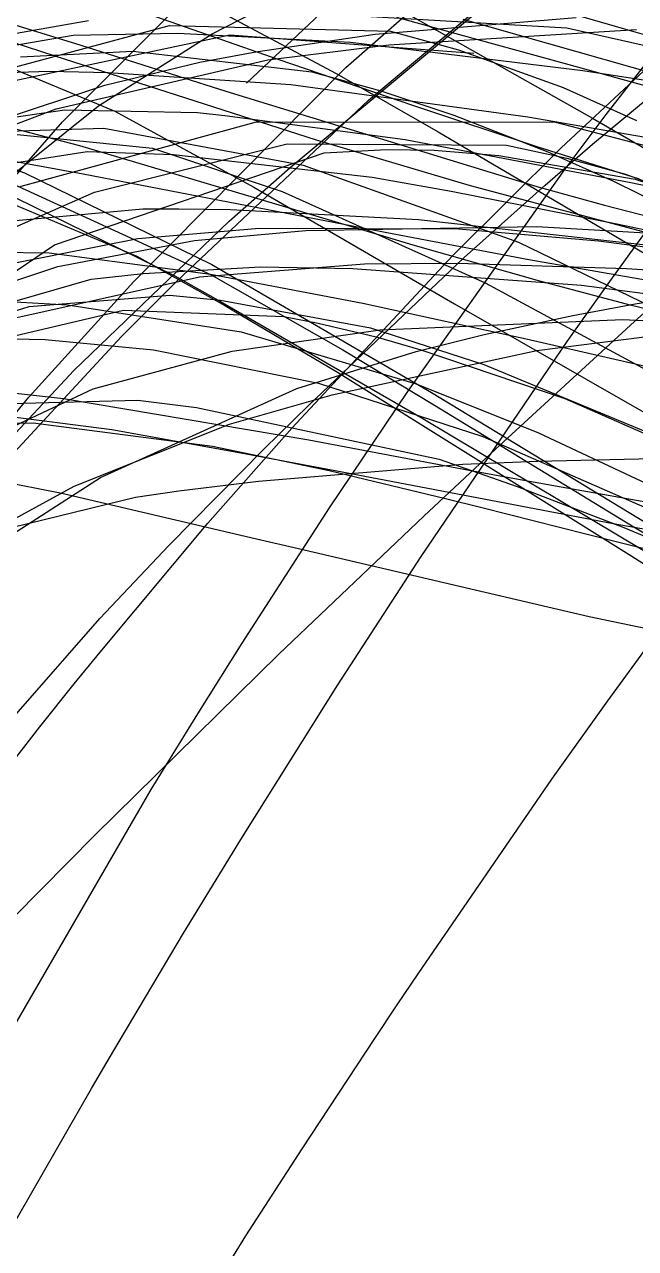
# Model space of a CAD drawing. Header units: metres. Extents: x -233 to 379, y -58 to 1087.
# Drawn here: x -34.78 to -15.9, y 375.3 to 413.1 of the extents above; entities that cross this region are included whole.
import ezdxf

# ---------------------------------------------------------------- set-up
doc = ezdxf.new("R2010")
doc.units = ezdxf.units.M

msp = doc.modelspace()

# ---------------------------------------------------------------- linework, layer by layer
for p, q in [((-24.851, 411.768, -1261.687), (-19.896, 416.12, -1256.983)), ((-27.927, 411.29, -1265.064), (-22.811, 416.095, -1260.386)), ((-24.157, 410.762, -1266.716), (-18.124, 415.806, -1262.265)), ((-33.607, 410.094, -1269.031), (-27.996, 415.706, -1264.154)), ((-28.979, 412.806, -1249.056), (-24.672, 415.044, -1244.873)), ((-23.666, 415.118, -1204.468), (-15.993, 412.887, -1194.488)), ((-24.979, 414.589, -1202.332), (-17.232, 410.203, -1191.819)), ((-29.537, 413.933, -1211.012), (-25.134, 411.578, -1204.507)), ((-17.228, 409.4, -1275.513), (-11.639, 414.068, -1271.594)), ((-37.504, 413.832, -1217.59), (-33.039, 412.454, -1210.993)), ((-28.169, 413.577, -1236.138), (-18.024, 412.995, -1222.695)), ((-26.569, 408.684, -1273.09), (-20.721, 413.553, -1269.087)), ((-37.181, 413.215, -1209.856), (-33.847, 412.129, -1204.892)), ((-36.22, 412.617, -1247.562), (-32.801, 413.216, -1242.616)), ((-30.938, 413.411, -1212.384), (-26.924, 412.021, -1206.643)), ((-23.946, 412.798, -1241.083), (-17.742, 413.311, -1236.142)), ((-23.29, 413.321, -1218.455), (-21.868, 412.937, -1216.487)), ((-21.239, 413.259, -1219.238), (-16.015, 411.78, -1212.96)), ((-18.204, 409.285, -1276.881), (-13.966, 413.233, -1274.007)), ((-38.415, 411.884, -1244.907), (-33.273, 412.771, -1238.218)), ((-38.353, 410.676, -1238.828), (-28.44, 412.777, -1226.049)), ((-38.174, 412.992, -1221.48), (-31.99, 410.42, -1208.722)), ((-35.466, 411.677, -1247.149), (-30.306, 413.064, -1235.911)), ((-33.273, 412.771, -1238.218), (-30.042, 412.834, -1234.505)), ((-32.492, 410.59, -1252.584), (-28.979, 412.806, -1249.056)), ((-30.306, 413.064, -1235.911), (-23.475, 412.894, -1221.428)), ((-30.042, 412.834, -1234.505), (-24.708, 412.546, -1228.947)), ((-28.44, 412.777, -1226.049), (-20.902, 412.211, -1217.991)), ((-27.63, 412.255, -1244.144), (-23.946, 412.798, -1241.083)), ((-23.53, 412.47, -1234.056), (-15.878, 412.945, -1227.944)), ((-23.475, 412.894, -1221.428), (-21.369, 412.317, -1217.142)), ((-21.868, 412.937, -1216.487), (-17.964, 411.865, -1211.321)), ((-18.024, 412.995, -1222.695), (-12.309, 411.692, -1215.642)), ((-15.993, 412.887, -1194.488), (-9.517, 411.06, -1187.375)), ((-33.039, 412.454, -1210.993), (-28.56, 411.039, -1205.061)), ((-27.268, 412.007, -1237.201), (-23.53, 412.47, -1234.056)), ((-24.708, 412.546, -1228.947), (-17.533, 411.674, -1222.455)), ((-16.002, 411.356, -1277.596), (-15.193, 412.39, -1276.818)), ((-34.904, 412.096, -1240.001), (-31.435, 412.272, -1232.407)), ((-33.847, 412.129, -1204.892), (-25.775, 409.538, -1194.293)), ((-33.8, 410.496, -1243.101), (-27.268, 412.007, -1237.201)), ((-31.435, 412.272, -1232.407), (-25.909, 411.637, -1220.834)), ((-29.362, 411.933, -1245.617), (-27.63, 412.255, -1244.144)), ((-26.924, 412.021, -1206.643), (-22.761, 410.594, -1201.233)), ((-21.369, 412.317, -1217.142), (-18.137, 411.154, -1210.7)), ((-36.57, 411.568, -1239.423), (-34.023, 411.653, -1236.641)), ((-34.023, 411.653, -1236.641), (-32.192, 411.618, -1234.75)), ((-32.296, 411.228, -1248.181), (-29.362, 411.933, -1245.617)), ((-32.192, 411.618, -1234.75), (-26.555, 411.242, -1229.29)), ((-31.403, 405.165, -1267.768), (-24.851, 411.768, -1261.687)), ((-25.909, 411.637, -1220.834), (-23.769, 411.051, -1216.586)), ((-25.134, 411.578, -1204.507), (-22, 409.781, -1200.305)), ((-17.964, 411.865, -1211.321), (-12.394, 410.32, -1204.584)), ((-17.533, 411.674, -1222.455), (-15.46, 411.354, -1220.812)), ((-16.015, 411.78, -1212.96), (-5.518, 408.786, -1201.946)), ((-40.275, 411.224, -1227.837), (-33.086, 409.358, -1216.397)), ((-36.343, 409.886, -1251.866), (-32.296, 411.228, -1248.181)), ((-26.555, 411.242, -1229.29), (-19.228, 410.249, -1223.076)), ((-16.806, 410.316, -1278.354), (-16.002, 411.356, -1277.596)), ((-28.56, 411.039, -1205.061), (-18.953, 408.098, -1194)), ((-23.769, 411.051, -1216.586), (-21.518, 410.3, -1212.229)), ((-18.137, 411.154, -1210.7), (-15.876, 410.129, -1206.326)), ((-39.589, 408.285, -1248.745), (-33.8, 410.496, -1243.101)), ((-37.681, 406.431, -1258.011), (-32.492, 410.59, -1252.584)), ((-37.524, 409.887, -1249.842), (-33.532, 410.457, -1244.049)), ((-33.532, 410.457, -1244.049), (-29.439, 410.375, -1238.813)), ((-30.078, 405.17, -1270.903), (-24.157, 410.762, -1266.716)), ((-22.761, 410.594, -1201.233), (-18.957, 409.333, -1196.738)), ((-38.794, 404.134, -1273.462), (-33.607, 410.094, -1269.031)), ((-34.96, 408.084, -1251.337), (-27.618, 410.088, -1238.704)), ((-31.99, 410.42, -1208.722), (-27.697, 408.071, -1201.148)), ((-29.439, 410.375, -1238.813), (-28.59, 410.288, -1237.829)), ((-28.59, 410.288, -1237.829), (-23.021, 409.548, -1231.728)), ((-27.618, 410.088, -1238.704), (-18.38, 410.079, -1223.181)), ((-21.518, 410.3, -1212.229), (-18.616, 409.167, -1206.775)), ((-19.228, 410.249, -1223.076), (-11.88, 408.973, -1217.697)), ((-18.38, 410.079, -1223.181), (-10.423, 408.015, -1210.173)), ((-18.141, 408.551, -1279.58), (-16.806, 410.316, -1278.354)), ((-17.232, 410.203, -1191.819), (-8.557, 405.192, -1181.99)), ((-38.662, 409.701, -1242.979), (-32.327, 409.899, -1230.893)), ((-38.588, 409.883, -1230.117), (-34.781, 408.519, -1222.368)), ((-37.073, 409.905, -1232.75), (-30.831, 409.275, -1219.477)), ((-32.327, 409.899, -1230.893), (-26.174, 408.754, -1219.554)), ((-22, 409.781, -1200.305), (-14.488, 405.359, -1191.148)), ((-33.086, 409.358, -1216.397), (-24.816, 406.896, -1205.537)), ((-32.618, 407.92, -1251.607), (-26.668, 409.412, -1241.022)), ((-26.668, 409.412, -1241.022), (-19.895, 409.373, -1229.124)), ((-25.775, 409.538, -1194.293), (-21.013, 408.128, -1189.184)), ((-23.021, 409.548, -1231.728), (-16.051, 408.219, -1225.169)), ((-19.895, 409.373, -1229.124), (-18.025, 408.974, -1225.877)), ((-18.957, 409.333, -1196.738), (-15.796, 408.331, -1193.306)), ((-18.691, 408.135, -1276.503), (-17.228, 409.4, -1275.513)), ((-39.063, 409.196, -1223.675), (-31.307, 405.948, -1210.379)), ((-37.652, 408.433, -1249.703), (-32.847, 409.171, -1242.208)), ((-35.76, 408.994, -1230.684), (-32.971, 408.489, -1226.645)), ((-33.858, 406.289, -1255.361), (-25.524, 409.139, -1241.615)), ((-32.847, 409.171, -1242.208), (-30.173, 409.083, -1238.575)), ((-30.831, 409.275, -1219.477), (-26.825, 407.939, -1211.854)), ((-30.173, 409.083, -1238.575), (-24.041, 408.388, -1231.09)), ((-25.524, 409.139, -1241.615), (-23.589, 409.242, -1238.442)), ((-23.589, 409.242, -1238.442), (-22.123, 409.214, -1236.048)), ((-22.123, 409.214, -1236.048), (-20.122, 409.054, -1232.795)), ((-21.563, 405.956, -1279.029), (-18.204, 409.285, -1276.881)), ((-20.122, 409.054, -1232.795), (-15.914, 408.323, -1226.003)), ((-18.616, 409.167, -1206.775), (-16.585, 408.262, -1203.076)), ((-18.025, 408.974, -1225.877), (-16.215, 408.474, -1222.743)), ((-36.361, 408.729, -1222.832), (-29.015, 405.366, -1210.642)), ((-28.453, 407.021, -1274.34), (-26.569, 408.684, -1273.09)), ((-26.174, 408.754, -1219.554), (-19.518, 406.381, -1207.887)), ((-22.939, 401.766, -1283.594), (-18.141, 408.551, -1279.58)), ((-36.135, 408.276, -1220.07), (-30.138, 405.336, -1211.06)), ((-34.781, 408.519, -1222.368), (-28.991, 405.691, -1211.641)), ((-32.971, 408.489, -1226.645), (-25.507, 407.05, -1216.604)), ((-24.041, 408.388, -1231.09), (-21.599, 407.946, -1228.514)), ((-16.585, 408.262, -1203.076), (-10.078, 405.029, -1191.67)), ((-16.215, 408.474, -1222.743), (-10.57, 406.421, -1212.999)), ((-16.051, 408.219, -1225.169), (-7.772, 406.466, -1218.53)), ((-15.914, 408.323, -1226.003), (-10.02, 406.376, -1216.608)), ((-36.161, 406.37, -1257.938), (-32.618, 407.92, -1251.607)), ((-27.697, 408.071, -1201.148), (-21.499, 404.476, -1191.58)), ((-26.825, 407.939, -1211.854), (-20.548, 405.124, -1201.067)), ((-21.599, 407.946, -1228.514), (-16.429, 406.928, -1223.463)), ((-21.2, 405.898, -1278.142), (-18.691, 408.135, -1276.503)), ((-21.013, 408.128, -1189.184), (-14.316, 406.339, -1182.958)), ((-18.953, 408.098, -1194), (-16.862, 407.518, -1192.013)), ((-16.862, 407.518, -1192.013), (-10.791, 405.94, -1186.658)), ((-15.937, 403.922, -1257.525), (-11.768, 407.7, -1252.792)), ((-35.772, 406.982, -1242.347), (-31.126, 407.404, -1237.255)), ((-31.126, 407.404, -1237.255), (-30.008, 407.408, -1236.127)), ((-30.008, 407.408, -1236.127), (-28.412, 407.381, -1234.563)), ((-28.412, 407.381, -1234.563), (-22.607, 407.072, -1229.186)), ((-25.507, 407.05, -1216.604), (-23.423, 406.644, -1214.096)), ((-22.607, 407.072, -1229.186), (-15.49, 406.287, -1223.384)), ((-33.259, 402.415, -1277.375), (-28.453, 407.021, -1274.34)), ((-31.278, 406.485, -1247.723), (-27.522, 406.813, -1244.007)), ((-29.532, 406.424, -1246.421), (-26.091, 406.739, -1243.035)), ((-27.522, 406.813, -1244.007), (-21.375, 406.787, -1238.419)), ((-26.091, 406.739, -1243.035), (-18.955, 406.864, -1236.541)), ((-24.816, 406.896, -1205.537), (-22.78, 406.298, -1203.292)), ((-21.375, 406.787, -1238.419), (-17.046, 406.418, -1234.889)), ((-18.955, 406.864, -1236.541), (-13.913, 406.569, -1232.444)), ((-16.696, 405.162, -1280.861), (-15.509, 406.793, -1279.7)), ((-16.429, 406.928, -1223.463), (-13.521, 406.326, -1220.903)), ((-41.137, 401.365, -1267.09), (-33.858, 406.289, -1255.361)), ((-35.02, 405.746, -1251.702), (-31.278, 406.485, -1247.723)), ((-33.747, 405.626, -1250.887), (-29.532, 406.424, -1246.421)), ((-23.423, 406.644, -1214.096), (-19.2, 405.845, -1209.24)), ((-22.78, 406.298, -1203.292), (-18.869, 405.187, -1199.249)), ((-19.518, 406.381, -1207.887), (-14.664, 404.022, -1199.884)), ((-17.046, 406.418, -1234.889), (-8.589, 405.33, -1228.624)), ((-39.735, 406.113, -1243.659), (-34.014, 406.044, -1235.062)), ((-34.014, 406.044, -1235.062), (-29.033, 405.39, -1228.374)), ((-31.307, 405.948, -1210.379), (-28.593, 404.425, -1206.36)), ((-26.526, 400.633, -1281.95), (-21.563, 405.956, -1279.029)), ((-25.999, 401.346, -1281.071), (-21.2, 405.898, -1278.142)), ((-38.069, 404.187, -1255.833), (-33.747, 405.626, -1250.887)), ((-31.115, 405.412, -1242.665), (-27.487, 405.611, -1238.589)), ((-29.371, 405.306, -1240.889), (-24.277, 405.707, -1235.792)), ((-28.991, 405.691, -1211.641), (-22.209, 401.733, -1200.666)), ((-27.487, 405.611, -1238.589), (-24.64, 405.562, -1235.624)), ((-24.64, 405.562, -1235.624), (-17.57, 405.048, -1228.864)), ((-24.277, 405.707, -1235.792), (-21.4, 405.726, -1233.132)), ((-21.4, 405.726, -1233.132), (-16.18, 405.565, -1228.573)), ((-19.2, 405.845, -1209.24), (-13.577, 404.854, -1203.259)), ((-16.18, 405.565, -1228.573), (-15.059, 405.494, -1227.656)), ((-38.274, 403.639, -1251.7), (-32.719, 405.234, -1244.553)), ((-35.481, 403.948, -1247.664), (-29.371, 405.306, -1240.889)), ((-34.645, 401.588, -1270.715), (-31.403, 405.165, -1267.768)), ((-32.719, 405.234, -1244.553), (-31.115, 405.412, -1242.665)), ((-31.784, 403.467, -1272.082), (-30.078, 405.17, -1270.903)), ((-30.138, 405.336, -1211.06), (-28.73, 404.549, -1209.161)), ((-29.033, 405.39, -1228.374), (-24.324, 404.494, -1222.703)), ((-29.015, 405.366, -1210.642), (-24.949, 403.047, -1204.78)), ((-18.869, 405.187, -1199.249), (-16.189, 404.47, -1196.724)), ((-18.019, 403.311, -1282.113), (-16.696, 405.162, -1280.861)), ((-20.548, 405.124, -1201.067), (-14.477, 401.84, -1192.058)), ((-17.57, 405.048, -1228.864), (-9.864, 404.025, -1222.532)), ((-38.83, 403.062, -1254.962), (-34.635, 404.393, -1244.919)), ((-36.006, 404.582, -1247.538), (-33.45, 404.439, -1243.131)), ((-34.635, 404.393, -1244.919), (-30.295, 404.736, -1234.678)), ((-33.45, 404.439, -1243.131), (-28.086, 403.604, -1234.055)), ((-30.295, 404.736, -1234.678), (-28.721, 404.588, -1231.076)), ((-28.73, 404.549, -1209.161), (-22.475, 400.936, -1201.184)), ((-28.721, 404.588, -1231.076), (-24.092, 403.734, -1220.789)), ((-28.593, 404.425, -1206.36), (-25.11, 402.359, -1201.531)), ((-24.324, 404.494, -1222.703), (-19.282, 403.391, -1217.256)), ((-21.499, 404.476, -1191.58), (-15.433, 401.007, -1183.69)), ((-17.839, 404.116, -1236.099), (-15.912, 404.469, -1234.261)), ((-16.189, 404.47, -1196.724), (-8.457, 402.564, -1190.134)), ((-15.912, 404.469, -1234.261), (-14.69, 404.669, -1233.127)), ((-37.45, 402.932, -1251.637), (-31.718, 404.274, -1238.329)), ((-31.718, 404.274, -1238.329), (-26.77, 404.082, -1227.133)), ((-26.77, 404.082, -1227.133), (-25.71, 403.874, -1224.828)), ((-20.577, 403.528, -1238.817), (-17.839, 404.116, -1236.099)), ((-28.37, 403.006, -1245.956), (-23.79, 403.67, -1241.374)), ((-25.71, 403.874, -1224.828), (-23.916, 403.451, -1220.993)), ((-24.092, 403.734, -1220.789), (-20.587, 402.6, -1213.489)), ((-23.79, 403.67, -1241.374), (-16.297, 403.985, -1234.578)), ((-20.226, 399.982, -1262.06), (-15.937, 403.922, -1257.525)), ((-18.951, 403.026, -1233.134), (-11.317, 404.005, -1225.796)), ((-16.297, 403.985, -1234.578), (-9.279, 403.664, -1228.995)), ((-36.565, 398.302, -1275.267), (-31.784, 403.467, -1272.082)), ((-35.914, 403.407, -1247.095), (-34.143, 403.366, -1243.916)), ((-34.143, 403.366, -1243.916), (-30.791, 403.054, -1237.974)), ((-28.086, 403.604, -1234.055), (-22.68, 402.004, -1225.229)), ((-23.916, 403.451, -1220.993), (-22.534, 403.056, -1218.111)), ((-22.681, 403.004, -1240.986), (-20.577, 403.528, -1238.817)), ((-22.525, 396.666, -1285.981), (-18.019, 403.311, -1282.113)), ((-19.282, 403.391, -1217.256), (-11.922, 401.706, -1210.242)), ((-32.656, 401.851, -1250.601), (-28.37, 403.006, -1245.956)), ((-30.791, 403.054, -1237.974), (-25.698, 402.024, -1229.163)), ((-26.367, 401.86, -1244.995), (-22.681, 403.004, -1240.986)), ((-25.279, 401.667, -1239.895), (-18.951, 403.026, -1233.134)), ((-24.949, 403.047, -1204.78), (-22.113, 401.348, -1201.013)), ((-22.534, 403.056, -1218.111), (-18.091, 401.545, -1209.152)), ((-20.587, 402.6, -1213.489), (-15.119, 400.339, -1202.905)), ((-40.175, 402.287, -1236.407), (-33.573, 401.549, -1227.036)), ((-38.936, 396.334, -1280.704), (-33.259, 402.415, -1277.375)), ((-25.11, 402.359, -1201.531), (-16.022, 396.686, -1190.242)), ((-37.837, 399.409, -1256.689), (-32.656, 401.851, -1250.601)), ((-32.43, 399.114, -1252.182), (-26.367, 401.86, -1244.995)), ((-25.698, 402.024, -1229.163), (-20.616, 400.379, -1220.705)), ((-25.357, 398.174, -1285.467), (-22.939, 401.766, -1283.594)), ((-22.68, 402.004, -1225.229), (-18.9, 400.492, -1219.289)), ((-39.793, 401.574, -1233.013), (-32.078, 400.592, -1222.207)), ((-39.194, 396.067, -1274.732), (-34.645, 401.588, -1270.715)), ((-35.938, 401.377, -1244.596), (-31.283, 401.495, -1234.591)), ((-33.573, 401.549, -1227.036), (-26.001, 400.269, -1217.758)), ((-31.283, 401.495, -1234.591), (-29.466, 401.273, -1230.853)), ((-28.449, 400.755, -1243.509), (-25.279, 401.667, -1239.895)), ((-22.209, 401.733, -1200.666), (-15.525, 397.678, -1191.379)), ((-18.091, 401.545, -1209.152), (-11.63, 398.719, -1197.232)), ((-29.466, 401.273, -1230.853), (-21.969, 399.671, -1216.071)), ((-27.38, 399.993, -1281.882), (-25.999, 401.346, -1281.071)), ((-22.113, 401.348, -1201.013), (-16.216, 397.746, -1193.762)), ((-39.445, 400.742, -1243.103), (-34.517, 400.796, -1234.292)), ((-34.517, 400.796, -1234.292), (-28.971, 400.077, -1225.522)), ((-33.243, 398.841, -1249.378), (-28.449, 400.755, -1243.509)), ((-29.118, 397.696, -1283.383), (-26.526, 400.633, -1281.95)), ((-22.475, 400.936, -1201.184), (-15.618, 396.834, -1193.571)), ((-32.078, 400.592, -1222.207), (-28.101, 399.875, -1217.427)), ((-26.001, 400.269, -1217.758), (-21.046, 399.341, -1212.53)), ((-20.616, 400.379, -1220.705), (-10.539, 395.96, -1204.84)), ((-18.9, 400.492, -1219.289), (-12.965, 397.7, -1210.291)), ((-40.431, 399.948, -1232.748), (-33.632, 398.627, -1223.265)), ((-30.317, 397.006, -1283.527), (-27.38, 399.993, -1281.882)), ((-28.971, 400.077, -1225.522), (-25.371, 399.321, -1220.565)), ((-28.101, 399.875, -1217.427), (-24.967, 399.281, -1213.967)), ((-22.445, 397.919, -1264.3), (-20.226, 399.982, -1262.06)), ((-27.554, 398.999, -1234.583), (-21.244, 399.523, -1228.761)), ((-21.969, 399.671, -1216.071), (-19.561, 398.831, -1211.74)), ((-21.244, 399.523, -1228.761), (-18.932, 399.611, -1226.782)), ((-18.932, 399.611, -1226.782), (-15.357, 399.697, -1223.827)), ((-37.446, 395.894, -1258.56), (-32.43, 399.114, -1252.182)), ((-25.371, 399.321, -1220.565), (-21.771, 398.464, -1216.097)), ((-24.967, 399.281, -1213.967), (-16.593, 397.691, -1205.582)), ((-21.046, 399.341, -1212.53), (-19.58, 399.07, -1211.112)), ((-37.469, 396.531, -1254.899), (-33.243, 398.841, -1249.378)), ((-30.017, 398.699, -1236.969), (-27.554, 398.999, -1234.583)), ((-19.58, 399.07, -1211.112), (-18.203, 398.819, -1209.82)), ((-19.561, 398.831, -1211.74), (-16.261, 397.562, -1206.061)), ((-18.203, 398.819, -1209.82), (-10.2, 397.418, -1202.761)), ((-38.148, 396.838, -1245.555), (-31.355, 398.507, -1238.296)), ((-33.632, 398.627, -1223.265), (-27.61, 397.22, -1216.086)), ((-31.355, 398.507, -1238.296), (-30.017, 398.699, -1236.969)), ((-21.771, 398.464, -1216.097), (-20.657, 398.185, -1214.828)), ((-28.056, 393.993, -1287.413), (-25.357, 398.174, -1285.467)), ((-20.657, 398.185, -1214.828), (-16.583, 397.153, -1210.428)), ((-32.443, 393.722, -1285.099), (-29.118, 397.696, -1283.383)), ((-26.928, 393.66, -1268.528), (-22.445, 397.919, -1264.3)), ((-16.593, 397.691, -1205.582), (-9.835, 396.502, -1199.89)), ((-16.216, 397.746, -1193.762), (-8.477, 393.048, -1185.477)), ((-27.61, 397.22, -1216.086), (-26.319, 396.913, -1214.714)), ((-16.261, 397.562, -1206.061), (-13.787, 396.531, -1202.025)), ((-32.456, 394.753, -1284.673), (-30.317, 397.006, -1283.527)), ((-26.319, 396.913, -1214.714), (-17.341, 394.818, -1205.833)), ((-16.583, 397.153, -1210.428), (-11.108, 395.769, -1205.205)), ((-25.1, 392.709, -1288.007), (-22.525, 396.666, -1285.981)), ((-16.022, 396.686, -1190.242), (-12.527, 394.468, -1186.609)), ((-16.76, 392.215, -1293.437), (-14.353, 395.512, -1291.345)), ((-38.775, 387.55, -1287.695), (-32.456, 394.753, -1284.673)), ((-17.341, 394.818, -1205.833), (-10.878, 393.467, -1200.529)), ((-29.423, 391.817, -1288.352), (-28.056, 393.993, -1287.413)), ((-33.247, 392.736, -1285.501), (-32.443, 393.722, -1285.099)), ((-32.606, 388.064, -1273.387), (-26.928, 393.66, -1268.528)), ((-34.31, 391.413, -1286.019), (-33.247, 392.736, -1285.501)), ((-28.046, 388.011, -1290.133), (-25.1, 392.709, -1288.007)), ((-18.486, 389.8, -1294.852), (-16.76, 392.215, -1293.437)), ((-30.865, 389.473, -1289.3), (-29.423, 391.817, -1288.352)), ((-36.85, 388.133, -1287.192), (-34.31, 391.413, -1286.019)), ((-22.618, 383.787, -1297.87), (-18.486, 389.8, -1294.852)), ((-35.801, 380.96, -1292.147), (-30.865, 389.473, -1289.3)), ((-35.097, 385.548, -1275.389), (-32.606, 388.064, -1273.387)), ((-29.864, 385.036, -1291.36), (-28.046, 388.011, -1290.133)), ((-32.019, 381.421, -1292.716), (-29.864, 385.036, -1291.36)), ((-23.269, 382.824, -1298.32), (-22.618, 383.787, -1297.87)), ((-23.961, 381.793, -1298.787), (-23.269, 382.824, -1298.32)), ((-26.204, 378.386, -1300.198), (-23.961, 381.793, -1298.787)), ((-32.713, 380.242, -1293.136), (-32.019, 381.421, -1292.716)), ((-35.32, 375.708, -1294.596), (-32.713, 380.242, -1293.136)), ((-27.944, 375.693, -1301.214), (-26.204, 378.386, -1300.198)), ((-33.08, 367.418, -1303.684), (-27.944, 375.693, -1301.214))]:
    msp.add_line(p, q)

doc.saveas('drawing.dxf')
